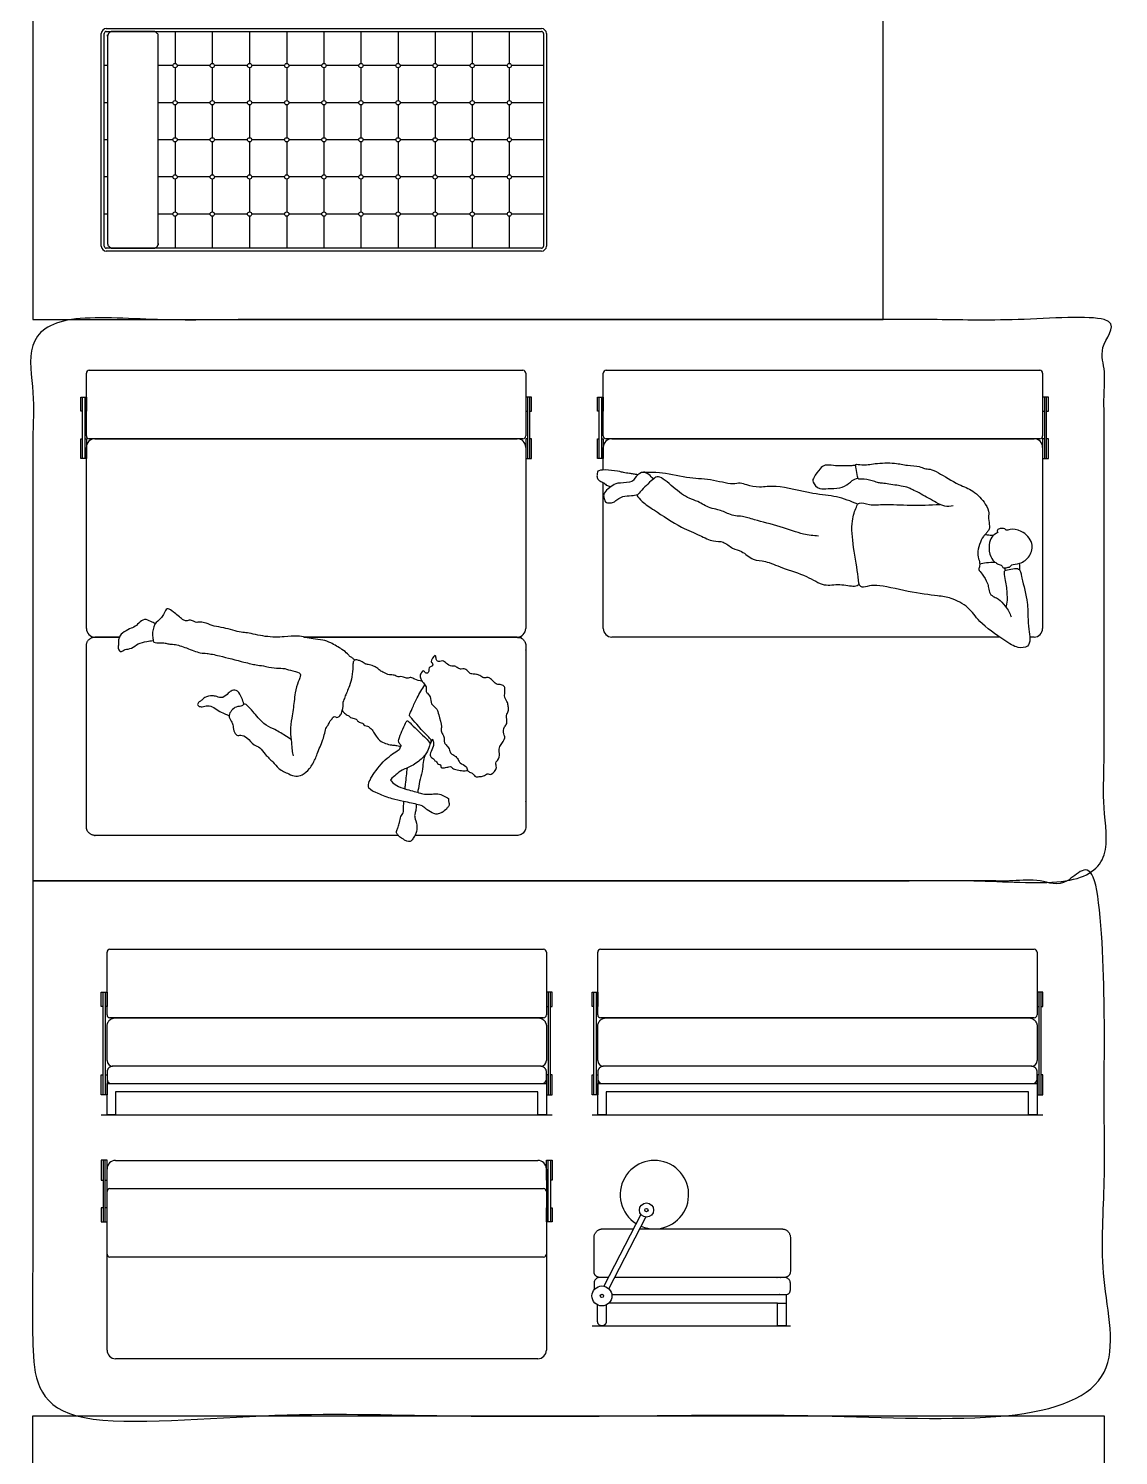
# Model space of a CAD drawing. Header units: metres. Extents: x 0 to 74.2, y -1.2 to 25.5.
# Drawn here: x 8.03 to 12.88, y 12.55 to 18.9 of the extents above; entities that cross this region are included whole.
import ezdxf

# ---------------------------------------------------------------- set-up
doc = ezdxf.new("R2010")
doc.units = ezdxf.units.M
doc.header["$MEASUREMENT"] = 0
for name, color, linetype, true_color in [('AG-DETAILS', 7, 'Continuous', 0x66ffff), ('AG-DIAGRAM', 7, 'Continuous', 0xfecc66), ('AG-FURNITURE', 7, 'Continuous', 0x66ccff), ('AG-PEOPLE', 7, 'Continuous', 0xfc6666), ('X-VPRT', 6, 'Continuous', 0xff00ff)]:
    doc.layers.add(name, color=color, linetype=linetype, true_color=true_color)

msp = doc.modelspace()

# ---------------------------------------------------------------- linework, layer by layer
at = {"layer": 'AG-DETAILS'}
msp.add_line((11.3625, 13.2237), (11.4006, 13.2237), dxfattribs=at)
for points in [[(8.6807, 18.8844), (8.6807, 18.7417)], [(8.8465, 18.8844), (8.8465, 18.7417)], [(9.0123, 18.8844), (9.0123, 18.7417)], [(9.1781, 18.8844), (9.1781, 18.7417)], [(9.3432, 18.8844), (9.3432, 18.7417)], [(9.5083, 18.8844), (9.5083, 18.7417)], [(9.6734, 18.8844), (9.6734, 18.7417)], [(9.8385, 18.8844), (9.8385, 18.7417)], [(10.0036, 18.8844), (10.0036, 18.7417)], [(10.1687, 18.8844), (10.1687, 18.7417)], [(8.3807, 18.7322), (8.3653, 18.7322)], [(8.6712, 18.7322), (8.6062, 18.7322)], [(8.6807, 18.7227), (8.6807, 18.5765)], [(8.8369, 18.7322), (8.6902, 18.7322)], [(8.8465, 18.7227), (8.8465, 18.5765)], [(9.0027, 18.7322), (8.856, 18.7322)], [(9.0123, 18.7227), (9.0123, 18.5765)], [(9.1685, 18.7322), (9.0218, 18.7322)], [(9.1781, 18.7227), (9.1781, 18.5765)], [(9.3336, 18.7322), (9.1876, 18.7322)], [(9.3432, 18.7227), (9.3432, 18.5765)], [(9.4987, 18.7322), (9.3527, 18.7322)], [(9.5083, 18.7227), (9.5083, 18.5765)], [(9.6638, 18.7322), (9.5178, 18.7322)], [(9.6734, 18.7227), (9.6734, 18.5765)], [(9.8289, 18.7322), (9.6829, 18.7322)], [(9.8385, 18.7227), (9.8385, 18.5765)], [(9.994, 18.7322), (9.848, 18.7322)], [(10.0036, 18.7227), (10.0036, 18.5765)], [(10.1591, 18.7322), (10.0131, 18.7322)], [(10.1687, 18.7227), (10.1687, 18.5765)], [(10.3211, 18.7322), (10.1782, 18.7322)], [(8.3807, 18.567), (8.3653, 18.567)], [(8.6712, 18.567), (8.6062, 18.567)], [(8.6807, 18.5574), (8.6807, 18.4113)], [(8.8369, 18.567), (8.6902, 18.567)], [(8.8465, 18.5574), (8.8465, 18.4113)], [(9.0027, 18.567), (8.856, 18.567)], [(9.0123, 18.5574), (9.0123, 18.4113)], [(9.1685, 18.567), (9.0218, 18.567)], [(9.1781, 18.5574), (9.1781, 18.4113)], [(9.3336, 18.567), (9.1876, 18.567)], [(9.3432, 18.5574), (9.3432, 18.4113)], [(9.4987, 18.567), (9.3527, 18.567)], [(9.5083, 18.5574), (9.5083, 18.4113)], [(9.6638, 18.567), (9.5178, 18.567)], [(9.6734, 18.5574), (9.6734, 18.4113)], [(9.8289, 18.567), (9.6829, 18.567)], [(9.8385, 18.5574), (9.8385, 18.4113)], [(9.994, 18.567), (9.848, 18.567)], [(10.0036, 18.5574), (10.0036, 18.4113)], [(10.1591, 18.567), (10.0131, 18.567)], [(10.1687, 18.5574), (10.1687, 18.4113)], [(10.3211, 18.567), (10.1782, 18.567)], [(8.3807, 18.4018), (8.3653, 18.4018)], [(8.6712, 18.4018), (8.6062, 18.4018)], [(8.6807, 18.3922), (8.6807, 18.2461)], [(8.8369, 18.4018), (8.6902, 18.4018)], [(8.8465, 18.3922), (8.8465, 18.2461)], [(9.0027, 18.4018), (8.856, 18.4018)], [(9.0123, 18.3922), (9.0123, 18.2461)], [(9.1685, 18.4018), (9.0218, 18.4018)], [(9.1781, 18.3922), (9.1781, 18.2461)], [(9.3336, 18.4018), (9.1876, 18.4018)], [(9.3432, 18.3922), (9.3432, 18.2461)], [(9.4987, 18.4018), (9.3527, 18.4018)], [(9.5083, 18.3922), (9.5083, 18.2461)], [(9.6638, 18.4018), (9.5178, 18.4018)], [(9.6734, 18.3922), (9.6734, 18.2461)], [(9.8289, 18.4018), (9.6829, 18.4018)], [(9.8385, 18.3922), (9.8385, 18.2461)], [(9.994, 18.4018), (9.848, 18.4018)], [(10.0036, 18.3922), (10.0036, 18.2461)], [(10.1591, 18.4018), (10.0131, 18.4018)], [(10.1687, 18.3922), (10.1687, 18.2461)], [(10.3211, 18.4018), (10.1782, 18.4018)], [(8.3807, 18.2366), (8.3653, 18.2366)], [(8.6712, 18.2366), (8.6062, 18.2366)], [(8.8369, 18.2366), (8.6902, 18.2366)], [(9.0027, 18.2366), (8.856, 18.2366)], [(9.1685, 18.2366), (9.0218, 18.2366)], [(9.3336, 18.2366), (9.1876, 18.2366)], [(9.4987, 18.2366), (9.3527, 18.2366)], [(9.6638, 18.2366), (9.5178, 18.2366)], [(9.8289, 18.2366), (9.6829, 18.2366)], [(9.994, 18.2366), (9.848, 18.2366)], [(10.1591, 18.2366), (10.0131, 18.2366)], [(10.3211, 18.2366), (10.1782, 18.2366)], [(8.6807, 18.227), (8.6807, 18.0808)], [(8.8465, 18.227), (8.8465, 18.0808)], [(9.0123, 18.227), (9.0123, 18.0808)], [(9.1781, 18.227), (9.1781, 18.0808)], [(9.3432, 18.227), (9.3432, 18.0808)], [(9.5083, 18.227), (9.5083, 18.0808)], [(9.6734, 18.227), (9.6734, 18.0808)], [(9.8385, 18.227), (9.8385, 18.0808)], [(10.0036, 18.227), (10.0036, 18.0808)], [(10.1687, 18.227), (10.1687, 18.0808)], [(8.3807, 18.0713), (8.3653, 18.0713)], [(8.6712, 18.0713), (8.6062, 18.0713)], [(8.6807, 18.0618), (8.6807, 17.9192)], [(8.8369, 18.0713), (8.6902, 18.0713)], [(8.8465, 18.0618), (8.8465, 17.9192)], [(9.0027, 18.0713), (8.856, 18.0713)], [(9.0123, 18.0618), (9.0123, 17.9192)], [(9.1685, 18.0713), (9.0218, 18.0713)], [(9.1781, 18.0618), (9.1781, 17.9192)], [(9.3336, 18.0713), (9.1876, 18.0713)], [(9.3432, 18.0618), (9.3432, 17.9192)], [(9.4987, 18.0713), (9.3527, 18.0713)], [(9.5083, 18.0618), (9.5083, 17.9192)], [(9.6638, 18.0713), (9.5178, 18.0713)], [(9.6734, 18.0618), (9.6734, 17.9192)], [(9.8289, 18.0713), (9.6829, 18.0713)], [(9.8385, 18.0618), (9.8385, 17.9192)], [(9.994, 18.0713), (9.848, 18.0713)], [(10.0036, 18.0618), (10.0036, 17.9192)], [(10.1591, 18.0713), (10.0131, 18.0713)], [(10.1687, 18.0618), (10.1687, 17.9192)], [(10.3211, 18.0713), (10.1782, 18.0713)], [(8.3601, 14.5445), (8.3526, 14.5445), (8.3526, 14.608), (8.378, 14.608), (8.378, 14.5445), (8.3704, 14.5445)], [(10.3516, 14.5445), (10.3592, 14.5445), (10.3592, 14.608), (10.3338, 14.608), (10.3338, 14.5445), (10.3413, 14.5445)], [(8.3704, 14.2397), (8.378, 14.2397), (8.378, 14.1508), (8.3526, 14.1508), (8.3526, 14.2397), (8.3601, 14.2397)], [(10.3413, 14.2397), (10.3338, 14.2397), (10.3338, 14.1508), (10.3592, 14.1508), (10.3592, 14.2397), (10.3516, 14.2397)]]:
    msp.add_lwpolyline(points, dxfattribs=at)
for points in [[(8.3704, 14.1508), (8.3601, 14.1508), (8.3601, 14.608), (8.3704, 14.608)], [(10.3413, 14.1508), (10.3516, 14.1508), (10.3516, 14.608), (10.3413, 14.608)]]:
    msp.add_lwpolyline(points, close=True, dxfattribs=at)
for centre in [(8.6807, 18.7322), (8.8465, 18.7322), (9.0123, 18.7322), (9.1781, 18.7322), (9.3432, 18.7322), (9.5083, 18.7322), (9.6734, 18.7322), (9.8385, 18.7322), (10.0036, 18.7322), (10.1687, 18.7322), (8.6807, 18.567), (8.8465, 18.567), (9.0123, 18.567), (9.1781, 18.567), (9.3432, 18.567), (9.5083, 18.567), (9.6734, 18.567), (9.8385, 18.567), (10.0036, 18.567), (10.1687, 18.567), (8.6807, 18.4018), (8.8465, 18.4018), (9.0123, 18.4018), (9.1781, 18.4018), (9.3432, 18.4018), (9.5083, 18.4018), (9.6734, 18.4018), (9.8385, 18.4018), (10.0036, 18.4018), (10.1687, 18.4018), (8.6807, 18.2366), (8.8465, 18.2366), (9.0123, 18.2366), (9.1781, 18.2366), (9.3432, 18.2366), (9.5083, 18.2366), (9.6734, 18.2366), (9.8385, 18.2366), (10.0036, 18.2366), (10.1687, 18.2366), (8.6807, 18.0713), (8.8465, 18.0713), (9.0123, 18.0713), (9.1781, 18.0713), (9.3432, 18.0713), (9.5083, 18.0713), (9.6734, 18.0713), (9.8385, 18.0713), (10.0036, 18.0713), (10.1687, 18.0713)]:
    msp.add_circle(centre, 0.00952, dxfattribs=at)
for centre, start, end in [((8.3907, 14.7858), 90, 180), ((10.3211, 14.7858), 0, 90), ((8.3907, 14.5064), 180, 270), ((10.3211, 14.5064), 270, 0)]:
    msp.add_arc(centre, 0.0127, start, end, dxfattribs=at)
for points in [[(8.378, 14.5064), (8.378, 14.6461), (8.378, 14.7858)], [(8.3907, 14.7985), (9.3559, 14.7985), (10.3211, 14.7985)], [(10.3338, 14.7858), (10.3338, 14.6461), (10.3338, 14.5064)], [(10.3211, 14.4937), (9.3559, 14.4937), (8.3907, 14.4937)]]:
    msp.add_open_spline(points, degree=2, dxfattribs=at)
at = {"layer": 'AG-DIAGRAM'}
for points in [[(8.3526, 14.0619), (10.3592, 14.0619)], [(10.537, 14.0619), (12.5436, 14.0619)], [(10.537, 13.1221), (11.4196, 13.1221)]]:
    msp.add_lwpolyline(points, dxfattribs=at)
at = {"layer": 'AG-FURNITURE'}
for p, q in [((8.3653, 17.9288), (8.3653, 18.8749)), ((8.3748, 18.8844), (10.3115, 18.8844)), ((10.3211, 18.8749), (10.3211, 17.9288)), ((10.3115, 17.9192), (8.3748, 17.9192)), ((9.9977, 15.3057), (9.7493, 15.3057)), ((10.7544, 13.6178), (10.5892, 13.2991)), ((10.6118, 13.2874), (10.777, 13.6061))]:
    msp.add_line(p, q, dxfattribs=at)
for points in [[(8.2684, 17.1935), (8.2608, 17.1935), (8.2608, 17.257), (8.2862, 17.257), (8.2862, 17.1935), (8.2786, 17.1935)], [(10.2598, 17.1935), (10.2674, 17.1935), (10.2674, 17.257), (10.242, 17.257), (10.242, 17.1935), (10.2496, 17.1935)], [(10.5691, 17.1935), (10.5615, 17.1935), (10.5615, 17.257), (10.5869, 17.257), (10.5869, 17.1935), (10.5793, 17.1935)], [(12.5605, 17.1935), (12.5681, 17.1935), (12.5681, 17.257), (12.5427, 17.257), (12.5427, 17.1935), (12.5503, 17.1935)], [(8.2786, 17.0715), (8.2862, 17.0715), (8.2862, 16.9826), (8.2608, 16.9826), (8.2608, 17.0715), (8.2684, 17.0715)], [(10.2496, 17.0715), (10.242, 17.0715), (10.242, 16.9826), (10.2674, 16.9826), (10.2674, 17.0715), (10.2598, 17.0715)], [(10.5793, 17.0715), (10.5869, 17.0715), (10.5869, 16.9826), (10.5615, 16.9826), (10.5615, 17.0715), (10.5691, 17.0715)], [(12.5503, 17.0715), (12.5427, 17.0715), (12.5427, 16.9826), (12.5681, 16.9826), (12.5681, 17.0715), (12.5605, 17.0715)], [(10.5445, 14.5445), (10.537, 14.5445), (10.537, 14.608), (10.5624, 14.608), (10.5624, 14.5445), (10.5548, 14.5445)], [(12.536, 14.5445), (12.5436, 14.5445), (12.5436, 14.608), (12.5182, 14.608), (12.5182, 14.5445), (12.5257, 14.5445)], [(10.5548, 14.2397), (10.5624, 14.2397), (10.5624, 14.1508), (10.537, 14.1508), (10.537, 14.2397), (10.5445, 14.2397)], [(12.5257, 14.2397), (12.5182, 14.2397), (12.5182, 14.1508), (12.5436, 14.1508), (12.5436, 14.2397), (12.536, 14.2397)], [(8.3704, 13.7703), (8.378, 13.7703), (8.378, 13.8592), (8.3526, 13.8592), (8.3526, 13.7703), (8.3601, 13.7703)], [(10.3413, 13.7703), (10.3338, 13.7703), (10.3338, 13.8592), (10.3592, 13.8592), (10.3592, 13.7703), (10.3516, 13.7703)], [(8.3601, 13.6483), (8.3526, 13.6483), (8.3526, 13.5848), (8.378, 13.5848), (8.378, 13.6483), (8.3704, 13.6483)], [(10.3516, 13.6483), (10.3592, 13.6483), (10.3592, 13.5848), (10.3338, 13.5848), (10.3338, 13.6483), (10.3413, 13.6483)], [(11.4006, 13.2618), (11.4006, 13.2237), (11.4006, 13.1221), (11.3625, 13.1221), (11.3625, 13.2237), (10.612, 13.2237)]]:
    msp.add_lwpolyline(points, dxfattribs=at)
for points in [[(8.2786, 16.9826), (8.2684, 16.9826), (8.2684, 17.257), (8.2786, 17.257)], [(10.2496, 16.9826), (10.2598, 16.9826), (10.2598, 17.257), (10.2496, 17.257)], [(10.5793, 16.9826), (10.5691, 16.9826), (10.5691, 17.257), (10.5793, 17.257)], [(12.5503, 16.9826), (12.5605, 16.9826), (12.5605, 17.257), (12.5503, 17.257)], [(10.5548, 14.1508), (10.5445, 14.1508), (10.5445, 14.608), (10.5548, 14.608)], [(12.5257, 14.1508), (12.536, 14.1508), (12.536, 14.608), (12.5257, 14.608)], [(8.378, 14.1635), (8.378, 14.2016), (10.3338, 14.2016), (10.3338, 14.1635), (10.3338, 14.0619), (10.2957, 14.0619), (10.2957, 14.1635), (8.4161, 14.1635), (8.4161, 14.0619), (8.378, 14.0619)], [(10.5624, 14.1635), (10.5624, 14.2016), (12.5182, 14.2016), (12.5182, 14.1635), (12.5182, 14.0619), (12.4801, 14.0619), (12.4801, 14.1635), (10.6005, 14.1635), (10.6005, 14.0619), (10.5624, 14.0619)], [(8.3704, 13.8592), (8.3601, 13.8592), (8.3601, 13.5848), (8.3704, 13.5848)], [(10.3413, 13.8592), (10.3516, 13.8592), (10.3516, 13.5848), (10.3413, 13.5848)]]:
    msp.add_lwpolyline(points, close=True, dxfattribs=at)
for centre, radius in [((10.7791, 13.6378), 0.0317), ((10.7791, 13.6378), 0.00736), ((10.5809, 13.2555), 0.0444), ((10.5809, 13.2555), 0.00736)]:
    msp.add_circle(centre, radius, dxfattribs=at)
for centre, radius, start, end in [((8.3748, 18.8749), 0.0222, 90, 180), ((8.3748, 18.8749), 0.00953, 90, 180), ((10.3115, 18.8749), 0.0222, 0, 90), ((10.3115, 18.8749), 0.00953, 0, 90), ((8.3748, 17.9288), 0.0222, 180, 270), ((8.3748, 17.9288), 0.00953, 180, 270), ((10.3115, 17.9288), 0.00953, 270, 0), ((10.3115, 17.9288), 0.0222, 270, 0), ((8.2989, 17.3631), 0.0127, 90, 180), ((10.2293, 17.3631), 0.0127, 360, 90), ((10.5996, 17.3631), 0.0127, 90, 180), ((12.53, 17.3631), 0.0127, 360, 90), ((8.2989, 17.0837), 0.0127, 180, 270), ((8.3243, 17.0329), 0.0381, 90, 180), ((10.2039, 17.0329), 0.0381, 0, 90), ((10.2293, 17.0837), 0.0127, 270, 360), ((10.5996, 17.0837), 0.0127, 180, 270), ((10.625, 17.0329), 0.0381, 90, 180), ((12.5046, 17.0329), 0.0381, 0, 90), ((12.53, 17.0837), 0.0127, 270, 360), ((8.3243, 16.2265), 0.0381, 180, 270), ((10.2039, 16.2265), 0.0381, 270, 360), ((10.625, 16.2265), 0.0381, 180, 270), ((12.5046, 16.2265), 0.0381, 270, 360), ((10.5751, 14.7858), 0.0127, 90, 180), ((12.5055, 14.7858), 0.0127, 0, 90), ((10.5751, 14.5064), 0.0127, 180, 270), ((12.5055, 14.5064), 0.0127, 270, 0), ((8.4034, 14.3032), 0.0254, 180, 270), ((10.3084, 14.3032), 0.0254, 270, 0), ((10.5878, 14.3032), 0.0254, 180, 270), ((12.4928, 14.3032), 0.0254, 270, 0), ((8.397, 14.2207), 0.0191, 180, 270), ((10.3147, 14.2207), 0.0191, 270, 0), ((10.5814, 14.2207), 0.0191, 180, 270), ((12.4991, 14.2207), 0.0191, 270, 0), ((8.4161, 13.8206), 0.0381, 90, 180), ((10.2957, 13.8206), 0.0381, 0, 90), ((10.8146, 13.7063), 0.1524, 247.37763, 237.81725), ((8.3907, 13.7207), 0.0127, 90, 180), ((10.3211, 13.7207), 0.0127, 360, 90), ((8.3907, 13.4414), 0.0127, 180, 270), ((10.3211, 13.4414), 0.0127, 270, 360), ((8.4161, 13.0142), 0.0381, 180, 270), ((10.2957, 13.0142), 0.0381, 270, 360)]:
    msp.add_arc(centre, radius, start, end, dxfattribs=at)
for points in [[(8.3526, 17.9288), (8.3526, 18.4018), (8.3526, 18.8749)], [(8.3748, 18.8971), (9.3432, 18.8971), (10.3115, 18.8971)], [(10.3338, 18.8749), (10.3338, 18.4018), (10.3338, 17.9288)], [(10.3115, 17.9065), (9.3432, 17.9065), (8.3748, 17.9065)], [(8.2862, 17.0837), (8.2862, 17.2234), (8.2862, 17.3631)], [(8.2989, 17.3758), (9.2641, 17.3758), (10.2293, 17.3758)], [(10.242, 17.3631), (10.242, 17.2234), (10.242, 17.0837)], [(10.5869, 17.0837), (10.5869, 17.2234), (10.5869, 17.3631)], [(10.5996, 17.3758), (11.5648, 17.3758), (12.53, 17.3758)], [(12.5427, 17.3631), (12.5427, 17.2234), (12.5427, 17.0837)], [(8.2862, 16.2265), (8.2862, 16.6297), (8.2862, 17.0329)], [(10.2293, 17.071), (9.2641, 17.071), (8.2989, 17.071)], [(8.3243, 17.071), (9.2641, 17.071), (10.2039, 17.071)], [(10.242, 17.0329), (10.242, 16.6297), (10.242, 16.2265)], [(10.5869, 16.9321), (10.5869, 16.9825), (10.5869, 17.0329)], [(12.53, 17.071), (11.5648, 17.071), (10.5996, 17.071)], [(10.625, 17.071), (11.5648, 17.071), (12.5046, 17.071)], [(12.5427, 17.0329), (12.5427, 16.6297), (12.5427, 16.2265)], [(10.5869, 16.2265), (10.5869, 16.5511), (10.5869, 16.8757)], [(8.4338, 16.1884), (8.3791, 16.1884), (8.3243, 16.1884)], [(10.2039, 16.1884), (9.7293, 16.1884), (9.2547, 16.1884)], [(12.3514, 16.1884), (11.4882, 16.1884), (10.625, 16.1884)], [(12.5046, 16.1884), (12.4949, 16.1884), (12.4852, 16.1884)], [(10.5624, 14.5064), (10.5624, 14.6461), (10.5624, 14.7858)], [(10.5751, 14.7985), (11.5403, 14.7985), (12.5055, 14.7985)], [(12.5182, 14.7858), (12.5182, 14.6461), (12.5182, 14.5064)], [(8.4161, 14.4937), (9.3559, 14.4937), (10.2957, 14.4937)], [(12.5055, 14.4937), (11.5403, 14.4937), (10.5751, 14.4937)], [(10.6005, 14.4937), (11.5403, 14.4937), (12.4801, 14.4937)], [(8.378, 14.3032), (8.378, 14.3794), (8.378, 14.4556)], [(10.3338, 14.4556), (10.3338, 14.3794), (10.3338, 14.3032)], [(10.5624, 14.3032), (10.5624, 14.3794), (10.5624, 14.4556)], [(12.5182, 14.4556), (12.5182, 14.3794), (12.5182, 14.3032)], [(8.378, 14.2524), (8.378, 14.2365), (8.378, 14.2207)], [(10.3084, 14.2778), (9.3559, 14.2778), (8.4034, 14.2778)], [(10.3084, 14.2778), (9.3559, 14.2778), (8.4034, 14.2778)], [(10.3338, 14.2207), (10.3338, 14.2365), (10.3338, 14.2524)], [(10.5624, 14.2524), (10.5624, 14.2365), (10.5624, 14.2207)], [(12.4928, 14.2778), (11.5403, 14.2778), (10.5878, 14.2778)], [(12.4928, 14.2778), (11.5403, 14.2778), (10.5878, 14.2778)], [(12.5182, 14.2207), (12.5182, 14.2365), (12.5182, 14.2524)], [(8.397, 14.2016), (9.3559, 14.2016), (10.3147, 14.2016)], [(10.5814, 14.2016), (11.5403, 14.2016), (12.4991, 14.2016)], [(8.4161, 13.8587), (9.3559, 13.8587), (10.2957, 13.8587)], [(8.378, 13.0142), (8.378, 13.4174), (8.378, 13.8206)], [(10.3338, 13.8206), (10.3338, 13.4174), (10.3338, 13.0142)], [(8.378, 13.4414), (8.378, 13.581), (8.378, 13.7207)], [(8.3907, 13.7334), (9.3559, 13.7334), (10.3211, 13.7334)], [(10.3338, 13.7207), (10.3338, 13.581), (10.3338, 13.4414)], [(10.3211, 13.4287), (9.3559, 13.4287), (8.3907, 13.4287)], [(10.2957, 12.9761), (9.3559, 12.9761), (8.4161, 12.9761)]]:
    msp.add_open_spline(points, degree=2, dxfattribs=at)
for points, weights, knots in [([(8.4025, 17.9192), (8.3807, 17.9192), (8.3807, 17.941), (8.3807, 18.4018), (8.3807, 18.8627), (8.3807, 18.8844), (8.4025, 18.8844), (8.4934, 18.8844), (8.5845, 18.8844), (8.6062, 18.8844), (8.6062, 18.8627), (8.6062, 18.4018), (8.6062, 17.941), (8.6062, 17.9192), (8.5845, 17.9192), (8.4934, 17.9192), (8.4025, 17.9192)], [1, 0.707106781187, 1, 1, 1, 0.707106781187, 1, 1, 1, 0.707106781187, 1, 1, 1, 0.707106781187, 1, 1, 1], [0, 0, 0, 0.112019, 0.112019, 0.709632, 0.709632, 0.821651, 0.821651, 0.880919, 0.880919, 0.992938, 0.992938, 1.590551, 1.590551, 1.70257, 1.70257, 1.761837, 1.761837, 1.761837]), ([(8.2862, 16.0507), (8.2862, 16.1005), (8.2862, 16.1503), (8.2862, 16.1884), (8.3243, 16.1884), (8.3791, 16.1884), (8.4338, 16.1884)], [1, 1, 1, 0.707106781187, 1, 1, 1], [19.2266719, 19.2266719, 19.2266719, 19.6286236, 19.6286236, 19.8249731, 19.8249731, 20.1843187, 20.1843187, 20.1843187]), ([(9.2547, 16.1884), (9.7293, 16.1884), (10.2039, 16.1884), (10.242, 16.1884), (10.242, 16.1503), (10.242, 15.7471), (10.242, 15.3438), (10.242, 15.3057), (10.2039, 15.3057), (10.1632, 15.3057), (9.9977, 15.3057)], [1, 1, 1, 0.707106781187, 1, 1, 1, 0.707106781187, 1, 1, 1], [22.877294, 22.877294, 22.877294, 25.99164, 25.99164, 26.187989, 26.187989, 29.442935, 29.442935, 29.639285, 29.639285, 29.906252, 29.906252, 29.906252]), ([(9.6744, 15.3057), (8.9994, 15.3057), (8.3243, 15.3057), (8.2862, 15.3057), (8.2862, 15.3438), (8.2862, 15.634), (8.2862, 16.0507)], [1, 1, 1, 0.707106781187, 1, 1, 1], [31.376496, 31.376496, 31.376496, 35.805952, 35.805952, 36.002301, 36.002301, 38.344228, 38.344228, 38.344228]), ([(10.6094, 13.338), (10.5903, 13.338), (10.5712, 13.338), (10.5458, 13.338), (10.5458, 13.3634), (10.5458, 13.4396), (10.5458, 13.5158), (10.5458, 13.5539), (10.5839, 13.5539), (10.6529, 13.5539), (10.7213, 13.5539)], [1, 1, 1, 0.707106781187, 1, 1, 1, 0.707106781187, 1, 1, 1], [7.721464, 7.721464, 7.721464, 7.862832, 7.862832, 7.993731, 7.993731, 8.493731, 8.493731, 8.690081, 8.690081, 9.209277, 9.209277, 9.209277]), ([(10.7499, 13.5539), (11.0728, 13.5539), (11.3815, 13.5539), (11.4196, 13.5539), (11.4196, 13.5158), (11.4196, 13.4396), (11.4196, 13.3634), (11.4196, 13.338), (11.3942, 13.338), (11.0255, 13.338), (10.638, 13.338)], [1, 1, 1, 0.707106781187, 1, 1, 1, 0.707106781187, 1, 1, 1], [9.317978, 9.317978, 9.317978, 11.773414, 11.773414, 11.969764, 11.969764, 12.469764, 12.469764, 12.600664, 12.600664, 15.478166, 15.478166, 15.478166]), ([(10.6094, 13.338), (10.5903, 13.338), (10.5712, 13.338), (10.5458, 13.338), (10.5458, 13.3126), (10.5458, 13.2977), (10.5458, 13.2827)], [1, 1, 1, 0.707106781187, 1, 1, 1], [19.5054431, 19.5054431, 19.5054431, 19.7913901, 19.7913901, 19.9222898, 19.9222898, 20.0203111, 20.0203111, 20.0203111]), ([(10.6249, 13.2618), (11.018, 13.2618), (11.4006, 13.2618), (11.4196, 13.2618), (11.4196, 13.2809), (11.4196, 13.2967), (11.4196, 13.3126), (11.4196, 13.338), (11.3942, 13.338), (11.0213, 13.338), (10.638, 13.338)], [1, 1, 1, 0.707106781187, 1, 1, 1, 0.707106781187, 1, 1, 1], [7.362447, 7.362447, 7.362447, 13.208149, 13.208149, 13.306324, 13.306324, 13.41049, 13.41049, 13.54139, 13.54139, 19.290967, 19.290967, 19.290967]), ([(10.6, 13.2153), (10.6, 13.1703), (10.6, 13.1412), (10.6, 13.1221), (10.5809, 13.1221), (10.5619, 13.1221), (10.5619, 13.1412), (10.5619, 13.1703), (10.5619, 13.2153)], [1, 1, 1, 0.707106781187, 1, 0.707106781187, 1, 1, 1], [0.1151797, 0.1151797, 0.1151797, 0.3065081, 0.3065081, 0.4046829, 0.4046829, 0.5028576, 0.5028576, 0.694186, 0.694186, 0.694186])]:
    msp.add_rational_spline(points, weights, degree=2, knots=knots, dxfattribs=at)
for points in [[(8.378, 14.4556), (8.378, 14.4937), (8.4161, 14.4937)], [(10.2957, 14.4937), (10.3338, 14.4937), (10.3338, 14.4556)], [(10.5624, 14.4556), (10.5624, 14.4937), (10.6005, 14.4937)], [(12.4801, 14.4937), (12.5182, 14.4937), (12.5182, 14.4556)], [(8.4034, 14.2778), (8.378, 14.2778), (8.378, 14.2524)], [(10.3338, 14.2524), (10.3338, 14.2778), (10.3084, 14.2778)], [(10.5878, 14.2778), (10.5624, 14.2778), (10.5624, 14.2524)], [(12.5182, 14.2524), (12.5182, 14.2778), (12.4928, 14.2778)]]:
    msp.add_rational_spline(points, [1, 0.707106781187, 1], degree=2, dxfattribs=at)
at = {"layer": 'AG-PEOPLE'}
for points, knots in [([(12.1436, 16.7724), (12.132, 16.7699), (12.1058, 16.7681), (12.0684, 16.7876), (12.003, 16.8245), (11.9712, 16.8409), (11.9537, 16.8492), (11.9365, 16.8561), (11.9018, 16.863), (11.8364, 16.8723), (11.8166, 16.8741), (11.7945, 16.8801), (11.7504, 16.8958), (11.7223, 16.8879), (11.7174, 16.9045), (11.7148, 16.9376), (11.7055, 16.9619), (11.7435, 16.9509), (11.7973, 16.9627), (11.8844, 16.9654), (11.9382, 16.9511), (11.9934, 16.9505), (12.0162, 16.9371), (12.0438, 16.9372), (12.081, 16.9202), (12.1696, 16.8634), (12.2334, 16.8447), (12.2891, 16.7848), (12.3057, 16.7418), (12.2999, 16.7248), (12.3056, 16.69), (12.3073, 16.6695), (12.297, 16.658), (12.2897, 16.6464), (12.2765, 16.6365), (12.2601, 16.6003), (12.2502, 16.5611), (12.2601, 16.5309), (12.2645, 16.5061), (12.2548, 16.4882), (12.2753, 16.4694), (12.2975, 16.43), (12.3017, 16.4091), (12.3056, 16.3799), (12.3273, 16.3657), (12.3478, 16.3604), (12.3762, 16.3253), (12.3925, 16.3038), (12.3995, 16.2869), (12.402, 16.2786)], [0, 0, 0, 0, 0.352396, 0.737612, 1.252573, 1.60667, 1.85689, 2.100381, 2.458327, 2.938808, 3.199611, 3.476532, 3.88521, 4.176758, 4.387211, 4.742449, 4.985486, 5.291627, 5.745713, 6.293351, 6.743819, 7.170912, 7.467343, 7.759066, 8.135088, 8.736184, 9.22973, 9.75483, 10.138016, 10.380959, 10.728001, 10.992925, 11.213993, 11.428087, 11.66155, 12.030387, 12.407368, 12.736684, 13.027437, 13.266591, 13.561929, 13.958607, 14.237755, 14.545552, 14.830991, 15.101982, 15.491012, 15.805064, 16.105187, 16.105187, 16.105187, 16.105187]), ([(10.7408, 16.9107), (10.7343, 16.9113), (10.7198, 16.9149), (10.7032, 16.9161), (10.6739, 16.9209), (10.6464, 16.9296), (10.5694, 16.9367), (10.5608, 16.9237), (10.5587, 16.9119), (10.5588, 16.8942), (10.5709, 16.8817), (10.5905, 16.8759), (10.6008, 16.8623), (10.6154, 16.8592), (10.6219, 16.8585)], [4.414507, 4.414507, 4.414507, 4.414507, 4.656167, 4.908999, 5.228769, 5.552743, 7.070206, 7.410094, 7.710735, 7.952197, 8.192755, 8.454568, 8.719757, 8.895064, 8.895064, 8.895064, 8.895064]), ([(10.8107, 16.8929), (10.8025, 16.8986), (10.7921, 16.9143), (10.7558, 16.9292), (10.7266, 16.8961), (10.7171, 16.8771), (10.6614, 16.8739), (10.6365, 16.8721), (10.5932, 16.8374), (10.5871, 16.819), (10.5912, 16.8009), (10.5957, 16.7887), (10.6082, 16.7856), (10.6302, 16.7852), (10.6412, 16.7942), (10.6512, 16.8021), (10.6758, 16.8186), (10.7073, 16.8163), (10.7311, 16.8209), (10.7401, 16.8225)], [4.585079, 4.585079, 4.585079, 4.585079, 4.886042, 5.229647, 5.598135, 5.867486, 6.29521, 6.602332, 7.337079, 7.590644, 7.845295, 8.050879, 8.250284, 8.64621, 9.030551, 9.233429, 9.519507, 9.877704, 10.104583, 10.104583, 10.104583, 10.104583]), ([(11.545, 16.6377), (11.5224, 16.6393), (11.4752, 16.6435), (11.3762, 16.6823), (11.2628, 16.708), (11.2088, 16.7269), (11.1747, 16.7261), (11.1457, 16.7356), (11.097, 16.7589), (11.0618, 16.7589), (11.0076, 16.7951), (10.9669, 16.8026), (10.8987, 16.8523), (10.8362, 16.9121), (10.8093, 16.8923), (10.7869, 16.8724), (10.7382, 16.8221), (10.7371, 16.8163), (10.764, 16.7863), (10.8154, 16.7522), (10.9339, 16.6731), (11.0134, 16.6446), (11.0751, 16.6102), (11.1216, 16.6184), (11.1614, 16.5791), (11.2044, 16.5744), (11.253, 16.5273), (11.3112, 16.5296), (11.3848, 16.4929), (11.4924, 16.4647), (11.5679, 16.4107), (11.6366, 16.4284), (11.7043, 16.41), (11.7194, 16.4194), (11.7263, 16.4226)], [0, 0, 0, 0, 0.486402, 1.098293, 1.741164, 2.181444, 2.510561, 2.8373, 3.262387, 3.617723, 4.07727, 4.458256, 5.007931, 5.534095, 5.81844, 6.169344, 6.651691, 6.773465, 7.113805, 7.596636, 8.298127, 8.855361, 9.333519, 9.720799, 10.138639, 10.523874, 10.988919, 11.425411, 11.955143, 12.584457, 13.135854, 13.623931, 14.101543, 14.384243, 14.384243, 14.384243, 14.384243]), ([(11.7198, 16.7794), (11.6895, 16.7932), (11.6236, 16.8183), (11.5215, 16.8219), (11.3575, 16.8683), (11.2867, 16.8514), (11.2272, 16.8639), (11.1964, 16.8766), (11.1606, 16.8647), (11.0591, 16.8934), (10.9605, 16.8934), (10.8396, 16.9246), (10.7904, 16.9206), (10.77, 16.9219), (10.7654, 16.9217)], [0, 0, 0, 0, 0.589066, 1.198822, 1.95968, 2.465063, 2.910131, 3.237668, 3.580881, 4.171584, 4.781753, 5.434349, 5.878539, 6.023004, 6.023004, 6.023004, 6.023004]), ([(11.7102, 16.9523), (11.7045, 16.9519), (11.6929, 16.9513), (11.6491, 16.9495), (11.6128, 16.9514), (11.5727, 16.9575), (11.5507, 16.938), (11.5243, 16.9012), (11.514, 16.8772), (11.5509, 16.8424), (11.5879, 16.8521), (11.6394, 16.847), (11.6789, 16.8702), (11.6935, 16.8856), (11.7114, 16.8934), (11.7204, 16.896)], [0, 0, 0, 0, 0.244002, 0.627846, 0.998633, 1.356939, 1.66838, 2.065136, 2.345712, 2.725001, 3.084076, 3.507273, 3.895161, 4.167209, 4.478599, 4.478599, 4.478599, 4.478599]), ([(12.3797, 16.3205), (12.3824, 16.3309), (12.3881, 16.351), (12.3827, 16.4185), (12.375, 16.445), (12.3703, 16.4835), (12.3802, 16.4865), (12.4098, 16.4936), (12.4369, 16.4953), (12.4461, 16.4777), (12.4474, 16.4576), (12.4767, 16.3505), (12.4771, 16.2828), (12.4787, 16.2246), (12.4885, 16.1808), (12.4797, 16.142), (12.4279, 16.1372), (12.3691, 16.1757), (12.2566, 16.254), (12.2176, 16.3218), (12.1348, 16.3655), (12.0723, 16.372), (11.9452, 16.3882), (11.8069, 16.4236), (11.7653, 16.4152), (11.725, 16.4054), (11.7224, 16.4632), (11.6994, 16.588), (11.6879, 16.7011), (11.712, 16.7637), (11.7244, 16.7927), (11.7763, 16.7729), (11.84, 16.7819), (11.9576, 16.773), (12.0417, 16.7768), (12.0852, 16.7792)], [0, 0, 0, 0, 0.334911, 0.808116, 1.146542, 1.485967, 1.64805, 1.9758, 2.275832, 2.50706, 2.770923, 3.384011, 3.891044, 4.332327, 4.729122, 5.06602, 5.443751, 5.943499, 6.629819, 7.158617, 7.70297, 8.169555, 8.84619, 9.549389, 9.933632, 10.252373, 10.642351, 11.323909, 11.963422, 12.434473, 12.717913, 13.115425, 13.595124, 14.231313, 14.905091, 14.905091, 14.905091, 14.905091]), ([(12.2878, 16.6456), (12.2929, 16.6444), (12.3033, 16.6425), (12.3179, 16.6423), (12.3252, 16.6431)], [0, 0, 0, 0, 0.2340565, 0.5094826, 0.5094826, 0.5094826, 0.5094826]), ([(12.3211, 16.5304), (12.3145, 16.5383), (12.2977, 16.5704), (12.3101, 16.6437), (12.348, 16.6528), (12.3372, 16.6594), (12.3465, 16.6714), (12.3613, 16.672), (12.3757, 16.6732), (12.3793, 16.6601), (12.4001, 16.6714), (12.4518, 16.6653), (12.5065, 16.6083), (12.4883, 16.5469), (12.4455, 16.5122), (12.4032, 16.5142), (12.4, 16.4998), (12.3795, 16.4972), (12.3645, 16.4953), (12.3596, 16.5111), (12.3481, 16.5098), (12.3329, 16.5204), (12.3252, 16.5256), (12.3211, 16.5304)], [0, 0, 0, 0, 0.38997, 0.886156, 1.186414, 1.324496, 1.524937, 1.757518, 1.967961, 2.142386, 2.390873, 2.810481, 3.308096, 3.750132, 4.182676, 4.538229, 4.729501, 4.988147, 5.206829, 5.416772, 5.601771, 5.848636, 6.086153, 6.086153, 6.086153, 6.086153]), ([(12.2624, 16.514), (12.2721, 16.5167), (12.292, 16.521), (12.3181, 16.5223), (12.3311, 16.5216)], [0, 0, 0, 0, 0.3245532, 0.6930091, 0.6930091, 0.6930091, 0.6930091]), ([(12.4388, 16.5166), (12.4389, 16.5123), (12.439, 16.5037), (12.4392, 16.4935), (12.4393, 16.4885)], [0, 0, 0, 0, 0.2120705, 0.4423497, 0.4423497, 0.4423497, 0.4423497]), ([(12.3768, 16.4853), (12.3755, 16.4879), (12.3741, 16.4936), (12.3741, 16.4956), (12.3741, 16.4966)], [0, 0, 0, 0, 0.1731135, 0.2759126, 0.2759126, 0.2759126, 0.2759126]), ([(8.5923, 16.247), (8.5862, 16.2513), (8.5736, 16.2578), (8.5432, 16.273), (8.5199, 16.2495), (8.4977, 16.2311), (8.4718, 16.2233), (8.4405, 16.203), (8.4354, 16.1937), (8.4315, 16.1809), (8.4273, 16.1716), (8.4299, 16.1615), (8.4271, 16.1432), (8.4278, 16.139), (8.4342, 16.12), (8.4492, 16.1279), (8.459, 16.1337), (8.4901, 16.1367), (8.515, 16.1611), (8.5547, 16.1683), (8.5736, 16.1721), (8.5832, 16.1734)], [0, 0, 0, 0, 0.293166, 0.63171, 0.969304, 1.301675, 1.633209, 2.004794, 2.206055, 2.428583, 2.622593, 2.825691, 3.085338, 3.229688, 3.47597, 3.697036, 3.913351, 4.247262, 4.614161, 5.002923, 5.338878, 5.338878, 5.338878, 5.338878]), ([(9.4799, 16.0852), (9.4774, 16.0889), (9.4714, 16.0962), (9.4579, 16.1007), (9.4479, 16.116), (9.4237, 16.1347), (9.3744, 16.1639), (9.3395, 16.1761), (9.2949, 16.1805), (9.2604, 16.1868), (9.2246, 16.1954), (9.1645, 16.1878), (9.0851, 16.1871), (9.0033, 16.2092), (8.9757, 16.207), (8.897, 16.2318), (8.8569, 16.235), (8.8193, 16.2503), (8.7946, 16.2574), (8.7716, 16.2509), (8.7605, 16.2637), (8.7395, 16.2637), (8.7309, 16.2586), (8.712, 16.2666), (8.6753, 16.2999), (8.6515, 16.3155), (8.6388, 16.3124), (8.629, 16.2881), (8.6179, 16.2688), (8.5856, 16.2489), (8.5785, 16.2001), (8.5829, 16.1789), (8.5839, 16.1622), (8.6159, 16.1619), (8.6359, 16.163), (8.6529, 16.1563), (8.679, 16.1577), (8.7322, 16.1408), (8.7918, 16.1155), (8.8241, 16.1171), (8.8805, 16.1046), (8.9856, 16.0772), (9.0402, 16.0639), (9.0737, 16.0612), (9.1223, 16.0482), (9.1616, 16.0518), (9.1929, 16.04), (9.2347, 16.0327), (9.2424, 16.0191), (9.2272, 15.9869), (9.2135, 15.9406), (9.2077, 15.8658), (9.2007, 15.8283), (9.1906, 15.7693), (9.1998, 15.7203), (9.2008, 15.6854), (9.2045, 15.668), (9.2064, 15.6596)], [0, 0, 0, 0, 0.228938, 0.456612, 0.710924, 1.056591, 1.526421, 1.911737, 2.322256, 2.690191, 3.059805, 3.536862, 4.108586, 4.665507, 5.003098, 5.554463, 5.965934, 6.352043, 6.668613, 6.95359, 7.196347, 7.469615, 7.655975, 7.919686, 8.368717, 8.693682, 8.888776, 9.195836, 9.493004, 9.864253, 10.289278, 10.582232, 10.801071, 11.13087, 11.41842, 11.672519, 11.980596, 12.451007, 12.950604, 13.293318, 13.761744, 14.419834, 14.884308, 15.239689, 15.677354, 16.063828, 16.43141, 16.825915, 17.036606, 17.387461, 17.835384, 18.368039, 18.761669, 19.235272, 19.678682, 20.041956, 20.357785, 20.357785, 20.357785, 20.357785]), ([(9.7803, 15.9922), (9.7692, 15.9939), (9.7474, 15.9983), (9.7317, 16.0112), (9.7145, 16.0027), (9.6982, 16.0098), (9.6862, 16.0138), (9.6727, 16.0091), (9.6567, 16.0211), (9.6343, 16.0185), (9.6107, 16.0301), (9.5929, 16.039), (9.5795, 16.0515), (9.5641, 16.0596), (9.5409, 16.0667), (9.5262, 16.0675), (9.5091, 16.0825), (9.4949, 16.0851), (9.4838, 16.0901), (9.4712, 16.077), (9.474, 16.0555), (9.468, 16.0094), (9.4587, 15.972), (9.4359, 15.921), (9.4316, 15.9071), (9.4292, 15.9001)], [0, 0, 0, 0, 0.36121, 0.626755, 0.879475, 1.137014, 1.355066, 1.57629, 1.841246, 2.132603, 2.448551, 2.727709, 2.988289, 3.250218, 3.552636, 3.792014, 4.080165, 4.318364, 4.520297, 4.753981, 5.039992, 5.458426, 5.862393, 6.318156, 6.609989, 6.609989, 6.609989, 6.609989]), ([(10.0177, 15.5674), (10.0134, 15.5698), (10.0088, 15.5826), (9.9914, 15.5865), (9.9801, 15.5956), (9.9785, 15.6162), (9.9469, 15.6256), (9.9428, 15.6438), (9.9261, 15.6617), (9.9088, 15.6685), (9.9014, 15.685), (9.8992, 15.6964), (9.8832, 15.7117), (9.8778, 15.723), (9.8804, 15.7454), (9.8691, 15.7579), (9.8634, 15.7758), (9.8695, 15.7902), (9.854, 15.8421), (9.8483, 15.8672), (9.8348, 15.8804), (9.8183, 15.8899), (9.8199, 15.9235), (9.8041, 15.9374), (9.7955, 15.9482), (9.8016, 15.9675), (9.7857, 15.984), (9.776, 15.9981), (9.7687, 16.0152), (9.7774, 16.0305), (9.787, 16.0425), (9.794, 16.0267), (9.8101, 16.0275), (9.8107, 16.0461), (9.8128, 16.0569), (9.8294, 16.057), (9.8273, 16.0754), (9.8148, 16.0764), (9.8393, 16.1164), (9.8426, 16.0936), (9.8467, 16.0793), (9.8594, 16.0792), (9.8711, 16.0836), (9.8818, 16.0791), (9.8884, 16.0706), (9.9118, 16.0555), (9.9269, 16.0618), (9.9403, 16.0489), (9.955, 16.0443), (9.9679, 16.0499), (9.9838, 16.0383), (9.9925, 16.0247), (10.0115, 16.0229), (10.0228, 16.023), (10.038, 16.0187), (10.0542, 16.0029), (10.072, 16.0105), (10.0859, 16.004), (10.101, 15.9859), (10.1165, 15.9761), (10.1282, 15.9781), (10.1471, 15.9723), (10.151, 15.9529), (10.1441, 15.9184), (10.1622, 15.8975), (10.1634, 15.8799), (10.1672, 15.8573), (10.1516, 15.8416), (10.1628, 15.8016), (10.1433, 15.7908), (10.1401, 15.7555), (10.1552, 15.7407), (10.1279, 15.7061), (10.1198, 15.6853), (10.1314, 15.6532), (10.1011, 15.6271), (10.1185, 15.6085), (10.0893, 15.5693), (10.0703, 15.5842), (10.0545, 15.5669), (10.0348, 15.5682), (10.0219, 15.565), (10.0177, 15.5674)], [0, 0, 0, 0, 0.253075, 0.508864, 0.735234, 0.998803, 1.33252, 1.593132, 1.893464, 2.160678, 2.411983, 2.62607, 2.910483, 3.132313, 3.415014, 3.668744, 3.923724, 4.164909, 4.617648, 4.941189, 5.197906, 5.455707, 5.799656, 6.078739, 6.29704, 6.557492, 6.844342, 7.107522, 7.362502, 7.623555, 7.826367, 8.046086, 8.256385, 8.509416, 8.702833, 8.921677, 9.147863, 9.31812, 9.667436, 9.883309, 10.123374, 10.325244, 10.544896, 10.742122, 10.951189, 11.268252, 11.503995, 11.759018, 11.998413, 12.218665, 12.480867, 12.729584, 12.989351, 13.200559, 13.443842, 13.727636, 13.981583, 14.214682, 14.519296, 14.777469, 14.988678, 15.246064, 15.508305, 15.87161, 16.184586, 16.444998, 16.728793, 17.008364, 17.380075, 17.653191, 18.001116, 18.260599, 18.647335, 18.946401, 19.287274, 19.639175, 19.909783, 20.294503, 20.552345, 20.824198, 21.101667, 21.354961, 21.354961, 21.354961, 21.354961]), ([(8.9873, 15.8899), (8.9848, 15.8992), (8.9777, 15.9159), (8.9634, 15.9533), (8.9335, 15.9521), (8.9176, 15.9393), (8.8946, 15.9143), (8.8653, 15.9234), (8.8481, 15.929), (8.8115, 15.9226), (8.8014, 15.9064), (8.7871, 15.9012), (8.779, 15.8892), (8.7843, 15.8798), (8.8021, 15.8763), (8.8259, 15.8861), (8.8547, 15.8764), (8.8784, 15.8565), (8.9057, 15.8455), (8.9162, 15.8406), (8.9214, 15.8384)], [0, 0, 0, 0, 0.334942, 0.708169, 1.012546, 1.296535, 1.643204, 1.965704, 2.239255, 2.60394, 2.868522, 3.106116, 3.326641, 3.506491, 3.757894, 4.06992, 4.40307, 4.753035, 5.086979, 5.343856, 5.343856, 5.343856, 5.343856]), ([(9.4251, 15.8613), (9.4269, 15.8581), (9.4305, 15.852), (9.4465, 15.8405), (9.4546, 15.8386), (9.4611, 15.828), (9.4842, 15.8262), (9.4904, 15.8197), (9.503, 15.805), (9.5156, 15.8075), (9.5211, 15.7973), (9.5308, 15.7926), (9.5424, 15.7912), (9.5468, 15.7829), (9.558, 15.7785), (9.5639, 15.7638), (9.5767, 15.747), (9.5953, 15.7184), (9.6487, 15.7062), (9.667, 15.7068), (9.6789, 15.7017), (9.6881, 15.7026), (9.6855, 15.7085), (9.6713, 15.7213), (9.6828, 15.7499), (9.7097, 15.8152), (9.7164, 15.8167), (9.7281, 15.8042), (9.7589, 15.7755), (9.7891, 15.7445), (9.8122, 15.7242), (9.8171, 15.7106), (9.8191, 15.7174), (9.8215, 15.7253), (9.8212, 15.7304), (9.8081, 15.7448), (9.7644, 15.7893), (9.7372, 15.8238), (9.7245, 15.8358), (9.7239, 15.842), (9.7379, 15.8746), (9.7575, 15.9192), (9.7806, 15.9573), (9.7933, 15.9756)], [0, 0, 0, 0, 0.205556, 0.476236, 0.652738, 0.859659, 1.147209, 1.338959, 1.601187, 1.806425, 2.001518, 2.206129, 2.411367, 2.59258, 2.799218, 3.038901, 3.322042, 3.682601, 4.134289, 4.402078, 4.62239, 4.784964, 4.912408, 5.158256, 5.509404, 6.02719, 6.148265, 6.385299, 6.7953, 7.216446, 7.565461, 7.754035, 7.87899, 8.063464, 8.191558, 8.448003, 8.949813, 9.374243, 9.612397, 9.749044, 10.102385, 10.551372, 11.060237, 11.060237, 11.060237, 11.060237]), ([(9.1972, 15.732), (9.188, 15.7385), (9.1696, 15.7511), (9.1179, 15.782), (9.0744, 15.7981), (9.0299, 15.8558), (9.0065, 15.879), (8.9989, 15.8877), (8.987, 15.8933), (8.9795, 15.8776), (8.9497, 15.8841), (8.9119, 15.8407), (8.9317, 15.8142), (8.9399, 15.7982), (8.9399, 15.7715), (8.9548, 15.7468), (8.9744, 15.7546), (9.0039, 15.7424), (9.0295, 15.7054), (9.0604, 15.6995), (9.0804, 15.6639), (9.1177, 15.634), (9.1398, 15.6008), (9.1864, 15.5797), (9.2175, 15.5655), (9.2487, 15.5736), (9.2815, 15.6006), (9.3046, 15.6443), (9.3136, 15.6674), (9.3261, 15.7014), (9.3408, 15.7298), (9.3516, 15.7876), (9.3649, 15.7976), (9.3714, 15.8209), (9.3815, 15.8224), (9.3824, 15.8343), (9.3952, 15.8356), (9.4012, 15.8272), (9.4112, 15.8358), (9.4186, 15.8414), (9.4265, 15.8623), (9.43, 15.8871), (9.4292, 15.9001)], [0, 0, 0, 0, 0.361629, 0.835551, 1.267979, 1.795169, 2.148996, 2.356063, 2.55231, 2.771841, 3.093892, 3.525455, 3.852265, 4.114564, 4.436782, 4.742286, 4.998822, 5.339216, 5.750625, 6.083103, 6.468235, 6.897878, 7.290003, 7.729392, 8.088904, 8.423778, 8.829735, 9.262512, 9.57696, 9.938506, 10.308289, 10.771637, 11.029168, 11.315991, 11.494163, 11.685581, 11.882953, 12.060404, 12.263203, 12.453915, 12.738, 13.126703, 13.126703, 13.126703, 13.126703]), ([(9.6391, 15.5521), (9.6452, 15.5448), (9.66, 15.5303), (9.6951, 15.5135), (9.7597, 15.4979), (9.7827, 15.4901), (9.8118, 15.4877), (9.8376, 15.4914), (9.8641, 15.4894), (9.8861, 15.4757), (9.8985, 15.4704), (9.8977, 15.4636), (9.8988, 15.4538), (9.9002, 15.449), (9.9016, 15.4421), (9.8989, 15.4351), (9.8913, 15.4273), (9.8879, 15.4207), (9.8712, 15.4084), (9.8641, 15.4056), (9.8495, 15.3991), (9.8328, 15.4017), (9.8026, 15.419), (9.793, 15.4279), (9.7837, 15.4362), (9.7622, 15.4428), (9.6959, 15.4576), (9.6471, 15.4665), (9.5871, 15.4903), (9.5381, 15.5116), (9.5425, 15.5398), (9.5573, 15.5716), (9.6113, 15.6442), (9.6726, 15.6838), (9.6829, 15.6917), (9.6857, 15.7028)], [0, 0, 0, 0, 0.338505, 0.739368, 1.251926, 1.569632, 1.900917, 2.225954, 2.549556, 2.873732, 3.091024, 3.236129, 3.631379, 3.77959, 3.944669, 4.109591, 4.501204, 4.665725, 5.177954, 5.343933, 5.713846, 5.955886, 6.332867, 6.564248, 6.771051, 7.065482, 7.583187, 8.042092, 8.556945, 8.993502, 9.286455, 9.656901, 10.268034, 10.80736, 11.039357, 11.039357, 11.039357, 11.039357]), ([(9.8261, 15.7333), (9.8177, 15.7201), (9.814, 15.7019), (9.8016, 15.6707), (9.7677, 15.6347), (9.7172, 15.6042), (9.6907, 15.599), (9.6646, 15.5753), (9.6497, 15.5638), (9.6391, 15.5521)], [0, 0, 0, 0, 0.347457, 0.767313, 1.283478, 1.837066, 2.213867, 2.640259, 3.00098, 3.00098, 3.00098, 3.00098]), ([(9.8261, 15.7333), (9.8291, 15.7286), (9.8331, 15.7172), (9.8305, 15.7004), (9.8162, 15.6737), (9.8153, 15.6534), (9.836, 15.6454), (9.8361, 15.637), (9.8465, 15.634), (9.8483, 15.624), (9.8576, 15.6207), (9.8642, 15.6204), (9.8623, 15.611), (9.8683, 15.6047), (9.8808, 15.6064), (9.8986, 15.6109), (9.91, 15.6127), (9.9152, 15.6027), (9.9375, 15.5966), (9.9621, 15.5922), (9.9762, 15.5936), (9.983, 15.5948)], [0, 0, 0, 0, 0.254506, 0.509371, 0.852531, 1.113976, 1.382664, 1.544406, 1.730522, 1.918645, 2.107221, 2.247588, 2.419722, 2.586336, 2.80111, 3.074841, 3.270692, 3.458756, 3.751935, 4.067974, 4.351304, 4.351304, 4.351304, 4.351304]), ([(9.7947, 15.6654), (9.7911, 15.657), (9.7839, 15.6391), (9.7847, 15.6008), (9.7708, 15.5558), (9.7655, 15.5221), (9.7614, 15.5029), (9.7603, 15.4971)], [0, 0, 0, 0, 0.326439, 0.708203, 1.135732, 1.54096, 1.706757, 1.706757, 1.706757, 1.706757]), ([(9.7044, 15.5125), (9.7051, 15.5196), (9.7091, 15.556), (9.7122, 15.5817), (9.7155, 15.606)], [8.4226147, 8.4226147, 8.4226147, 8.4226147, 8.5468788, 9.0803168, 9.0803168, 9.0803168, 9.0803168]), ([(9.7546, 15.4441), (9.7541, 15.4335), (9.7531, 15.4135), (9.7472, 15.4008), (9.7465, 15.3843), (9.7612, 15.3517), (9.7541, 15.3151), (9.7474, 15.3016), (9.7402, 15.2943), (9.7377, 15.2854), (9.7299, 15.2801), (9.7258, 15.2768), (9.7109, 15.2807), (9.7006, 15.285), (9.6941, 15.292), (9.684, 15.2951), (9.6763, 15.3031), (9.6704, 15.3108), (9.6653, 15.3171), (9.6682, 15.3285), (9.6738, 15.343), (9.6809, 15.3634), (9.6841, 15.3902), (9.6995, 15.4067), (9.6975, 15.4253), (9.6987, 15.4482), (9.6992, 15.4565)], [2.157252, 2.157252, 2.157252, 2.157252, 2.413822, 2.666879, 2.905923, 3.276448, 3.653809, 3.89093, 4.08296, 4.269944, 4.453483, 4.595736, 4.828148, 5.128578, 5.316671, 5.598534, 5.795273, 6.094405, 6.261288, 6.465706, 6.711652, 7.003133, 7.324482, 7.600696, 7.927741, 8.089835, 8.089835, 8.089835, 8.089835])]:
    msp.add_open_spline(points, degree=3, knots=knots, dxfattribs=at)
at = {"layer": 'X-VPRT'}
for points in [[(8.0478, 17.6017), (11.8324, 17.6017), (11.8324, 20.0401), (8.0478, 20.0401)], [(8.0478, 10.0424), (8.0478, 12.7221), (12.8162, 12.7221), (12.8162, 10.0424)]]:
    msp.add_lwpolyline(points, close=True, dxfattribs=at)
for points, knots in [([(8.0478, 15.1033), (8.0478, 16.3525), (8.0478, 17.6017), (10.432, 17.6017), (12.8162, 17.6017), (12.8162, 16.3525), (12.8162, 15.1033), (10.432, 15.1033), (8.0478, 15.1033)], [0, 0, 0, 8.196974, 8.196974, 16.745684, 16.745684, 24.942657, 24.942657, 33.491367, 33.491367, 33.491367]), ([(8.0478, 15.1033), (10.432, 15.1033), (12.8162, 15.1033), (12.8162, 13.9127), (12.8162, 12.7221), (10.432, 12.7221), (8.0478, 12.7221), (8.0478, 13.9127), (8.0478, 15.1033)], [0, 0, 0, 13.666667, 13.666667, 14.666667, 14.666667, 15.666667, 15.666667, 16.666667, 16.666667, 16.666667])]:
    msp.add_open_spline(points, degree=2, knots=knots, dxfattribs=at)

doc.saveas('drawing.dxf')
